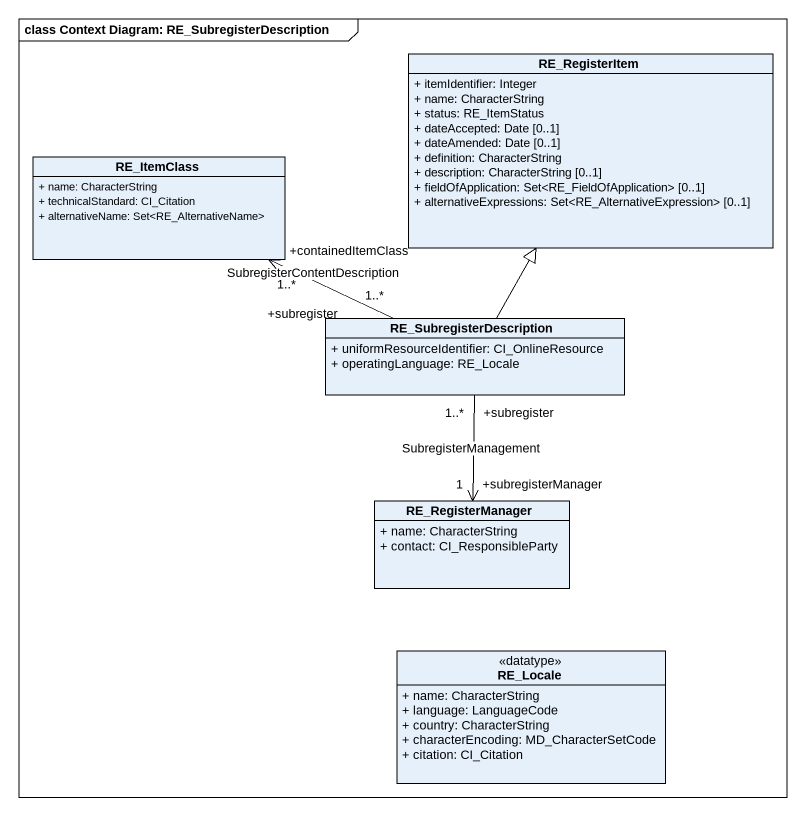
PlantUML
@startuml
mainframe class Context Diagram: RE_SubregisterDescription
hide circle
hide empty members
skinparam classAttributeIconSize 0
class RE_RegisterItem {
  + itemIdentifier: Integer
  + name: CharacterString
  + status: RE_ItemStatus
  + dateAccepted: Date [0..1]
  + dateAmended: Date [0..1]
  + definition: CharacterString
  + description: CharacterString [0..1]
  + fieldOfApplication: Set<RE_FieldOfApplication> [0..1]
  + alternativeExpressions: Set<RE_AlternativeExpression> [0..1]
}
class RE_ItemClass {
  + name: CharacterString
  + technicalStandard: CI_Citation
  + alternativeName: Set<RE_AlternativeName>
}
class RE_SubregisterDescription {
  + uniformResourceIdentifier: CI_OnlineResource
  + operatingLanguage: RE_Locale
}
class RE_RegisterManager {
  + name: CharacterString
  + contact: CI_ResponsibleParty
}
class RE_Locale <<datatype>> {
  + name: CharacterString
  + language: LanguageCode
  + country: CharacterString
  + characterEncoding: MD_CharacterSetCode
  + citation: CI_Citation
}
RE_SubregisterDescription -up-|> RE_RegisterItem
RE_SubregisterDescription "+subregister\n1..*" -left-> "+containedItemClass\n1..*" RE_ItemClass : SubregisterContentDescription
RE_SubregisterDescription "+subregister\n1..*" --> "+subregisterManager\n1" RE_RegisterManager : SubregisterManagement
@enduml
